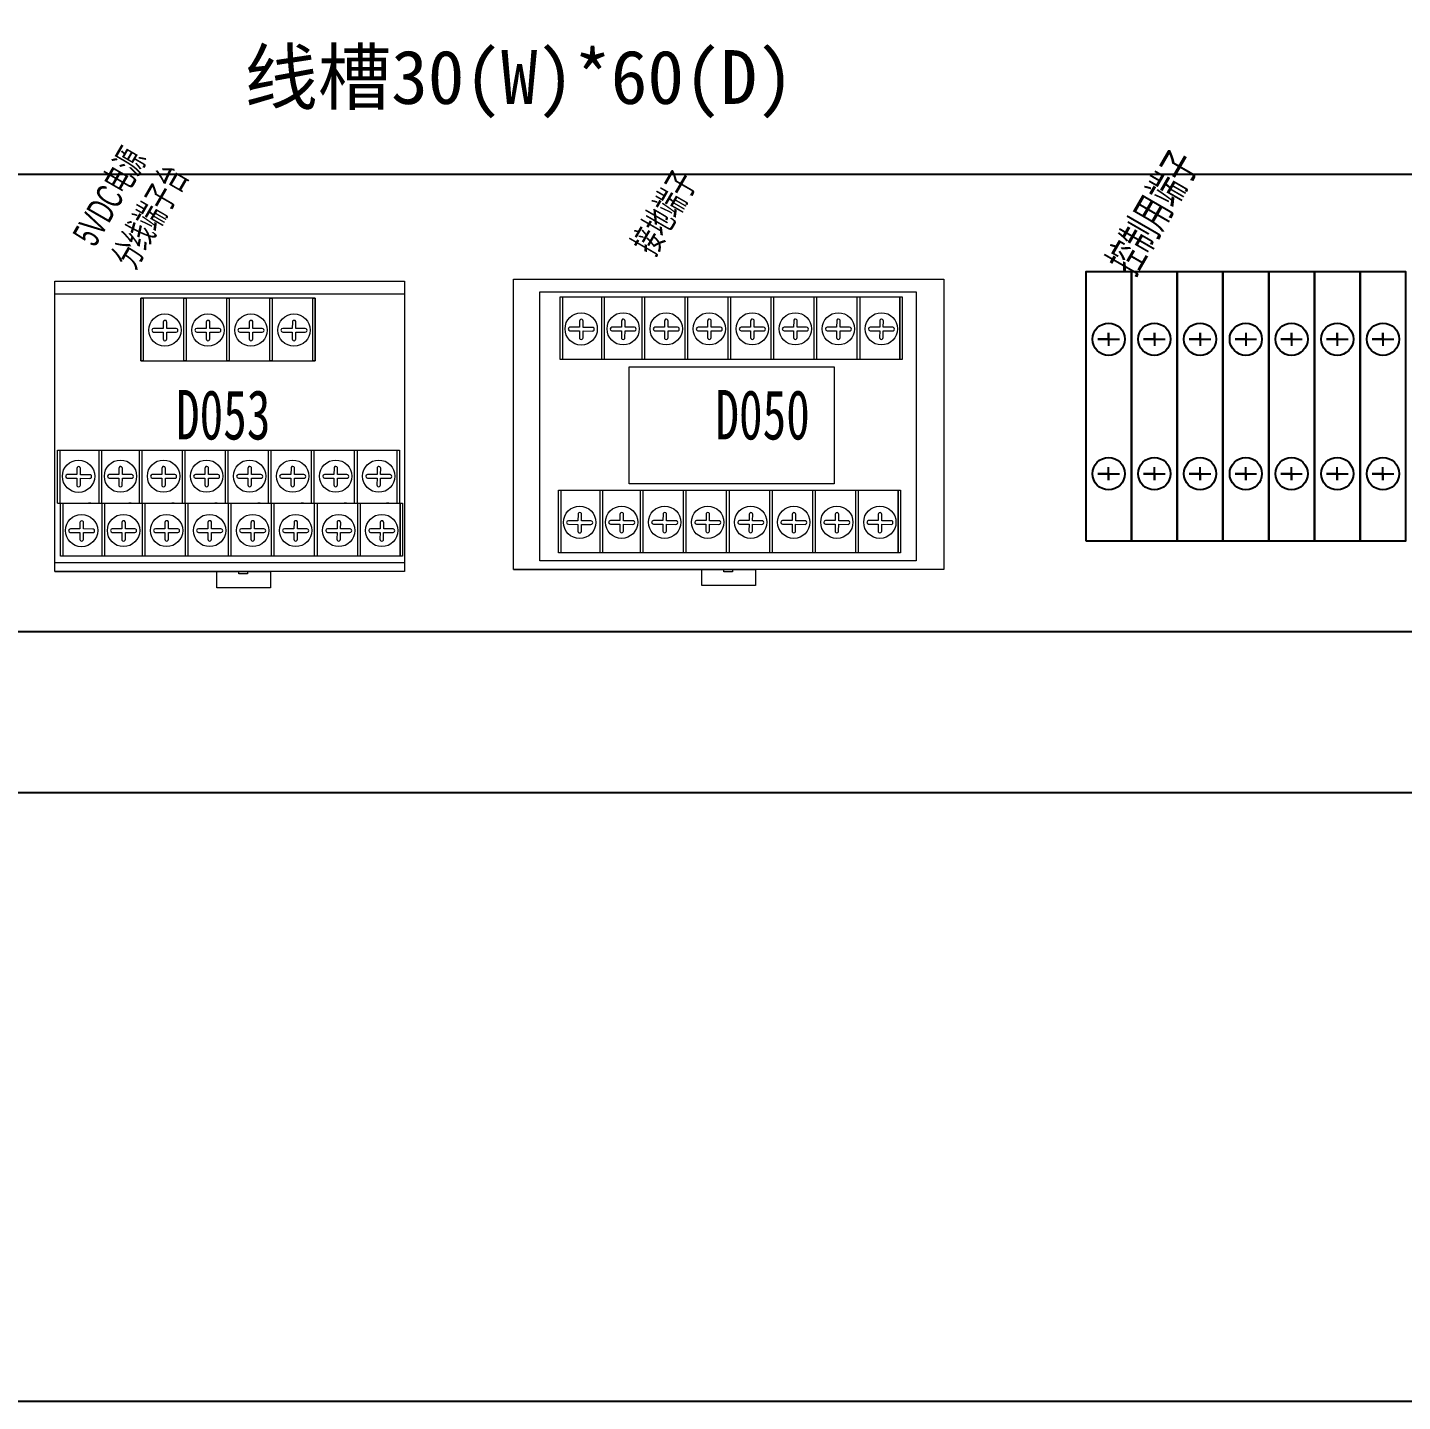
# Model space of a CAD drawing. Header units: millimetres. Extents: x 336 to 12810, y -1577 to 4105.
# Drawn here: x 11060 to 11315.6, y 1252.4 to 1507.8 of the extents above; entities that cross this region are included whole.
import ezdxf

# ---------------------------------------------------------------- set-up
doc = ezdxf.new("R2010")
doc.units = ezdxf.units.MM
doc.layers.add('TEXT', color=2, linetype='Continuous')
doc.styles.add('ST', font='', dxfattribs={"width": 0.8, "height": 300})
doc.styles.get("Standard").update_dxf_attribs({"font": ''})
doc.styles.add('样式 8', font='arial.ttf', dxfattribs={"width": 0.6, "height": 2.5})
doc.styles.get('ST').set_extended_font_data('SimSun')
doc.styles.get('Standard').set_extended_font_data('SimSun')

msp = doc.modelspace()

# ---------------------------------------------------------------- linework, layer by layer
for p, q in [((10506.716, 1480.542), (11446.716, 1480.542)), ((11260.977, 1449.872), (11260.977, 1451.072)), ((11260.977, 1451.072), (11260.977, 1448.672)), ((11269.477, 1449.872), (11269.477, 1451.072)), ((11269.477, 1451.072), (11269.477, 1448.672)), ((11277.977, 1449.872), (11277.977, 1451.072)), ((11277.977, 1451.072), (11277.977, 1448.672)), ((11286.477, 1451.072), (11286.477, 1448.672)), ((11294.977, 1449.872), (11294.977, 1451.072)), ((11294.977, 1451.072), (11294.977, 1448.672)), ((11303.477, 1451.072), (11303.477, 1448.672)), ((11303.477, 1449.872), (11303.477, 1451.072)), ((11311.977, 1451.072), (11311.977, 1448.672)), ((11311.977, 1449.872), (11311.977, 1451.072)), ((10506.716, 1395.542), (11446.716, 1395.542))]:
    msp.add_line(p, q)
at = {"color": 0}
for p, q in [((11260.977, 1449.872), (11258.977, 1449.872)), ((11258.977, 1449.872), (11262.977, 1449.872)), ((11269.477, 1449.872), (11267.477, 1449.872)), ((11267.477, 1449.872), (11271.477, 1449.872)), ((11277.977, 1449.872), (11275.977, 1449.872)), ((11275.977, 1449.872), (11279.977, 1449.872)), ((11286.477, 1449.872), (11284.477, 1449.872)), ((11284.477, 1449.872), (11288.477, 1449.872)), ((11294.977, 1449.872), (11292.977, 1449.872)), ((11292.977, 1449.872), (11296.977, 1449.872)), ((11301.477, 1449.872), (11305.477, 1449.872)), ((11303.477, 1449.872), (11301.477, 1449.872)), ((11311.977, 1449.872), (11309.977, 1449.872)), ((11309.977, 1449.872), (11313.977, 1449.872)), ((11260.977, 1424.872), (11258.977, 1424.872)), ((11258.977, 1424.872), (11262.977, 1424.872)), ((11260.977, 1423.672), (11260.977, 1426.072)), ((11260.977, 1424.872), (11260.977, 1423.672)), ((11269.477, 1424.872), (11267.477, 1424.872)), ((11267.477, 1424.872), (11271.477, 1424.872)), ((11269.477, 1423.672), (11269.477, 1426.072)), ((11269.477, 1424.872), (11269.477, 1423.672)), ((11277.977, 1424.872), (11275.977, 1424.872)), ((11275.977, 1424.872), (11279.977, 1424.872)), ((11277.977, 1423.672), (11277.977, 1426.072)), ((11277.977, 1424.872), (11277.977, 1423.672)), ((11286.477, 1424.872), (11284.477, 1424.872)), ((11284.477, 1424.872), (11288.477, 1424.872)), ((11286.477, 1423.672), (11286.477, 1426.072)), ((11286.477, 1424.872), (11286.477, 1423.672)), ((11294.977, 1424.872), (11292.977, 1424.872)), ((11292.977, 1424.872), (11296.977, 1424.872)), ((11294.977, 1423.672), (11294.977, 1426.072)), ((11294.977, 1424.872), (11294.977, 1423.672)), ((11301.477, 1424.872), (11305.477, 1424.872)), ((11303.477, 1424.872), (11301.477, 1424.872)), ((11303.477, 1423.672), (11303.477, 1426.072)), ((11303.477, 1424.872), (11303.477, 1423.672)), ((11311.977, 1424.872), (11309.977, 1424.872)), ((11309.977, 1424.872), (11313.977, 1424.872)), ((11311.977, 1423.672), (11311.977, 1426.072)), ((11311.977, 1424.872), (11311.977, 1423.672))]:
    msp.add_line(p, q, dxfattribs=at)
at = {"lineweight": 0}
for p, q in [((11065.101, 1406.68), (11100.205, 1406.68)), ((11105.205, 1406.68), (11095.205, 1406.68)), ((11100.205, 1406.68), (11105.205, 1406.68)), ((11150.359, 1407.062), (11190.359, 1407.062)), ((11195.359, 1407.062), (11185.359, 1407.062)), ((11190.359, 1407.062), (11195.359, 1407.062))]:
    msp.add_line(p, q, dxfattribs=at)
at = {"color": 1}
msp.add_lwpolyline([(10392.589, 1948.152), (11572.212, 1948.152), (11572.212, 1252.413), (10392.589, 1252.413)], close=True, dxfattribs=at)
msp.add_lwpolyline([(10476.716, 1855.542), (11476.716, 1855.542), (11476.716, 1365.542), (10476.716, 1365.542)], close=True)
at = {"linetype": 'Continuous'}
for points in [[(11256.727, 1412.372), (11265.227, 1412.372), (11265.227, 1462.372), (11256.727, 1462.372)], [(11265.227, 1412.372), (11273.727, 1412.372), (11273.727, 1462.372), (11265.227, 1462.372)], [(11273.727, 1412.372), (11282.227, 1412.372), (11282.227, 1462.372), (11273.727, 1462.372)], [(11282.227, 1412.372), (11290.727, 1412.372), (11290.727, 1462.372), (11282.227, 1462.372)], [(11290.727, 1412.372), (11299.227, 1412.372), (11299.227, 1462.372), (11290.727, 1462.372)], [(11299.227, 1412.372), (11307.727, 1412.372), (11307.727, 1462.372), (11299.227, 1462.372)], [(11307.727, 1412.372), (11316.227, 1412.372), (11316.227, 1462.372), (11307.727, 1462.372)]]:
    msp.add_lwpolyline(points, close=True, dxfattribs=at)
at = {"lineweight": 0}
for points in [[(11065.101, 1460.68), (11130.101, 1460.68), (11130.101, 1406.68), (11065.101, 1406.68)], [(11150.359, 1461.062), (11230.359, 1461.062), (11230.359, 1407.062), (11150.359, 1407.062)], [(11065.101, 1458.295), (11130.101, 1458.295), (11130.101, 1408.325), (11065.101, 1408.325)], [(11081.086, 1445.851), (11113.524, 1445.851), (11113.524, 1457.522), (11081.086, 1457.522)], [(11081.086, 1457.522), (11081.524, 1457.522), (11081.524, 1445.851), (11081.086, 1445.851)], [(11089.086, 1457.522), (11089.524, 1457.522), (11089.524, 1445.851), (11089.086, 1445.851)], [(11097.086, 1457.522), (11097.524, 1457.522), (11097.524, 1445.851), (11097.086, 1445.851)], [(11105.086, 1457.522), (11105.524, 1457.522), (11105.524, 1445.851), (11105.086, 1445.851)], [(11105.086, 1457.522), (11105.524, 1457.522), (11105.524, 1445.851), (11105.086, 1445.851)], [(11113.086, 1457.522), (11113.524, 1457.522), (11113.524, 1445.851), (11113.086, 1445.851)], [(11155.255, 1458.677), (11225.222, 1458.677), (11225.222, 1408.707), (11155.255, 1408.707)], [(11159.036, 1457.76), (11222.162, 1457.76), (11222.162, 1446.089), (11159.036, 1446.089)], [(11159.036, 1457.76), (11159.474, 1457.76), (11159.474, 1446.089), (11159.036, 1446.089)], [(11166.763, 1457.76), (11167.201, 1457.76), (11167.201, 1446.089), (11166.763, 1446.089)], [(11174.268, 1457.76), (11174.707, 1457.76), (11174.707, 1446.089), (11174.268, 1446.089)], [(11182.268, 1457.76), (11182.707, 1457.76), (11182.707, 1446.089), (11182.268, 1446.089)], [(11190.268, 1457.76), (11190.707, 1457.76), (11190.707, 1446.089), (11190.268, 1446.089)], [(11198.268, 1457.76), (11198.707, 1457.76), (11198.707, 1446.089), (11198.268, 1446.089)], [(11206.268, 1457.76), (11206.707, 1457.76), (11206.707, 1446.089), (11206.268, 1446.089)], [(11214.268, 1457.76), (11214.707, 1457.76), (11214.707, 1446.089), (11214.268, 1446.089)], [(11222.162, 1457.76), (11222.601, 1457.76), (11222.601, 1446.089), (11222.162, 1446.089)], [(11209.984, 1423.013), (11171.873, 1423.013), (11171.873, 1444.769), (11209.984, 1444.769)], [(11158.749, 1421.806), (11221.876, 1421.806), (11221.876, 1410.134), (11158.749, 1410.134)], [(11158.749, 1421.806), (11159.187, 1421.806), (11159.187, 1410.134), (11158.749, 1410.134)], [(11166.477, 1421.806), (11166.915, 1421.806), (11166.915, 1410.134), (11166.477, 1410.134)], [(11173.982, 1421.806), (11174.42, 1421.806), (11174.42, 1410.134), (11173.982, 1410.134)], [(11181.982, 1421.806), (11182.42, 1421.806), (11182.42, 1410.134), (11181.982, 1410.134)], [(11189.982, 1421.806), (11190.42, 1421.806), (11190.42, 1410.134), (11189.982, 1410.134)], [(11197.982, 1421.806), (11198.42, 1421.806), (11198.42, 1410.134), (11197.982, 1410.134)], [(11205.982, 1421.806), (11206.42, 1421.806), (11206.42, 1410.134), (11205.982, 1410.134)], [(11213.982, 1421.806), (11214.42, 1421.806), (11214.42, 1410.134), (11213.982, 1410.134)], [(11221.876, 1421.806), (11222.314, 1421.806), (11222.314, 1410.134), (11221.876, 1410.134)], [(11095.205, 1406.68), (11105.205, 1406.68), (11105.205, 1403.68), (11095.205, 1403.68)], [(11099.292, 1406.68), (11100.907, 1406.68), (11100.907, 1406.246), (11099.292, 1406.246)], [(11100.205, 1406.68), (11101.915, 1406.68), (11101.915, 1406.68), (11100.205, 1406.68)], [(11185.359, 1407.062), (11195.359, 1407.062), (11195.359, 1404.062), (11185.359, 1404.062)], [(11189.447, 1407.062), (11191.061, 1407.062), (11191.061, 1406.627), (11189.447, 1406.627)], [(11190.359, 1407.062), (11192.069, 1407.062), (11192.069, 1407.062), (11190.359, 1407.062)]]:
    msp.add_lwpolyline(points, close=True, dxfattribs=at)
for points in [[(11085.245, 1451.862), (11083.476, 1451.874)], [(11085.258, 1453.048), (11085.254, 1453.048), (11085.245, 1451.862)], [(11085.916, 1451.858), (11085.925, 1453.043)], [(11087.657, 1451.846), (11085.916, 1451.858)], [(11093.245, 1451.862), (11091.476, 1451.874)], [(11093.258, 1453.048), (11093.254, 1453.048), (11093.245, 1451.862)], [(11093.916, 1451.858), (11093.925, 1453.043)], [(11095.657, 1451.846), (11093.916, 1451.858)], [(11101.245, 1451.862), (11099.476, 1451.874)], [(11101.258, 1453.048), (11101.254, 1453.048), (11101.245, 1451.862)], [(11101.916, 1451.858), (11101.925, 1453.043)], [(11103.657, 1451.846), (11101.916, 1451.858)], [(11109.245, 1451.862), (11107.476, 1451.874)], [(11109.258, 1453.048), (11109.254, 1453.048), (11109.245, 1451.862)], [(11109.916, 1451.858), (11109.925, 1453.043)], [(11111.657, 1451.846), (11109.916, 1451.858)], [(11162.627, 1452.085), (11160.858, 1452.096)], [(11162.64, 1453.27), (11162.636, 1453.27), (11162.627, 1452.085)], [(11163.298, 1452.08), (11163.307, 1453.265)], [(11165.039, 1452.068), (11163.298, 1452.08)], [(11170.427, 1452.1), (11168.659, 1452.112)], [(11170.44, 1453.285), (11170.436, 1453.285), (11170.427, 1452.1)], [(11171.099, 1452.096), (11171.108, 1453.28)], [(11172.839, 1452.084), (11171.099, 1452.096)], [(11178.427, 1452.1), (11176.659, 1452.112)], [(11178.44, 1453.285), (11178.436, 1453.285), (11178.427, 1452.1)], [(11179.099, 1452.096), (11179.108, 1453.28)], [(11180.839, 1452.084), (11179.099, 1452.096)], [(11186.427, 1452.1), (11184.659, 1452.112)], [(11186.44, 1453.285), (11186.436, 1453.285), (11186.427, 1452.1)], [(11187.099, 1452.096), (11187.108, 1453.28)], [(11188.839, 1452.084), (11187.099, 1452.096)], [(11194.427, 1452.1), (11192.659, 1452.112)], [(11194.44, 1453.285), (11194.436, 1453.285), (11194.427, 1452.1)], [(11195.099, 1452.096), (11195.108, 1453.28)], [(11196.839, 1452.084), (11195.099, 1452.096)], [(11202.427, 1452.1), (11200.659, 1452.112)], [(11202.44, 1453.285), (11202.436, 1453.285), (11202.427, 1452.1)], [(11203.099, 1452.096), (11203.108, 1453.28)], [(11204.839, 1452.084), (11203.099, 1452.096)], [(11210.427, 1452.1), (11208.659, 1452.112)], [(11210.44, 1453.285), (11210.436, 1453.285), (11210.427, 1452.1)], [(11211.099, 1452.096), (11211.108, 1453.28)], [(11212.839, 1452.084), (11211.099, 1452.096)], [(11218.427, 1452.1), (11216.659, 1452.112)], [(11218.44, 1453.285), (11218.436, 1453.285), (11218.427, 1452.1)], [(11219.099, 1452.096), (11219.108, 1453.28)], [(11220.839, 1452.084), (11219.099, 1452.096)], [(11083.471, 1451.207), (11085.239, 1451.193)], [(11085.239, 1451.193), (11085.23, 1449.93)], [(11085.898, 1449.925), (11085.901, 1449.925), (11085.911, 1451.188)], [(11085.911, 1451.188), (11087.652, 1451.175), (11087.652, 1451.179)], [(11091.471, 1451.207), (11093.239, 1451.193)], [(11093.239, 1451.193), (11093.23, 1449.93)], [(11093.898, 1449.925), (11093.901, 1449.925), (11093.911, 1451.188)], [(11093.911, 1451.188), (11095.652, 1451.175), (11095.652, 1451.179)], [(11099.471, 1451.207), (11101.239, 1451.193)], [(11101.239, 1451.193), (11101.23, 1449.93)], [(11101.898, 1449.925), (11101.901, 1449.925), (11101.911, 1451.188)], [(11101.911, 1451.188), (11103.652, 1451.175), (11103.652, 1451.179)], [(11107.471, 1451.207), (11109.239, 1451.193)], [(11109.239, 1451.193), (11109.23, 1449.93)], [(11109.898, 1449.925), (11109.901, 1449.925), (11109.911, 1451.188)], [(11109.911, 1451.188), (11111.652, 1451.175), (11111.652, 1451.179)], [(11160.853, 1451.429), (11162.621, 1451.415)], [(11162.621, 1451.415), (11162.612, 1450.152)], [(11163.28, 1450.147), (11163.283, 1450.147), (11163.293, 1451.41)], [(11163.293, 1451.41), (11165.034, 1451.397), (11165.034, 1451.401)], [(11168.654, 1451.444), (11170.422, 1451.431)], [(11170.422, 1451.431), (11170.412, 1450.168)], [(11171.08, 1450.163), (11171.084, 1450.163), (11171.094, 1451.426)], [(11171.094, 1451.426), (11172.834, 1451.412), (11172.834, 1451.416)], [(11176.654, 1451.444), (11178.422, 1451.431)], [(11178.422, 1451.431), (11178.412, 1450.168)], [(11179.08, 1450.163), (11179.084, 1450.163), (11179.094, 1451.426)], [(11179.094, 1451.426), (11180.834, 1451.412), (11180.834, 1451.416)], [(11184.654, 1451.444), (11186.422, 1451.431)], [(11186.422, 1451.431), (11186.412, 1450.168)], [(11187.08, 1450.163), (11187.084, 1450.163), (11187.094, 1451.426)], [(11187.094, 1451.426), (11188.834, 1451.412), (11188.834, 1451.416)], [(11192.654, 1451.444), (11194.422, 1451.431)], [(11194.422, 1451.431), (11194.412, 1450.168)], [(11195.08, 1450.163), (11195.084, 1450.163), (11195.094, 1451.426)], [(11195.094, 1451.426), (11196.834, 1451.412), (11196.834, 1451.416)], [(11200.654, 1451.444), (11202.422, 1451.431)], [(11202.422, 1451.431), (11202.412, 1450.168)], [(11203.08, 1450.163), (11203.084, 1450.163), (11203.094, 1451.426)], [(11203.094, 1451.426), (11204.834, 1451.412), (11204.834, 1451.416)], [(11208.654, 1451.444), (11210.422, 1451.431)], [(11210.422, 1451.431), (11210.412, 1450.168)], [(11211.08, 1450.163), (11211.084, 1450.163), (11211.094, 1451.426)], [(11211.094, 1451.426), (11212.834, 1451.412), (11212.834, 1451.416)], [(11216.654, 1451.444), (11218.422, 1451.431)], [(11218.422, 1451.431), (11218.412, 1450.168)], [(11219.08, 1450.163), (11219.084, 1450.163), (11219.094, 1451.426)], [(11219.094, 1451.426), (11220.834, 1451.412), (11220.834, 1451.416)], [(11065.603, 1429.254), (11129.168, 1429.254)], [(11065.603, 1419.402), (11065.603, 1429.254), (11066.042, 1429.254), (11066.042, 1419.402)], [(11073.331, 1419.402), (11073.331, 1429.254), (11073.769, 1429.254), (11073.769, 1419.402)], [(11080.836, 1419.402), (11080.836, 1429.254), (11081.274, 1429.254), (11081.274, 1419.402)], [(11088.836, 1419.402), (11088.836, 1429.254), (11089.274, 1429.254), (11089.274, 1419.402)], [(11096.836, 1419.402), (11096.836, 1429.254), (11097.274, 1429.254), (11097.274, 1419.402)], [(11104.836, 1419.402), (11104.836, 1429.254), (11105.274, 1429.254), (11105.274, 1419.402)], [(11112.836, 1419.402), (11112.836, 1429.254), (11113.274, 1429.254), (11113.274, 1419.402)], [(11120.836, 1419.402), (11120.836, 1429.254), (11121.274, 1429.254), (11121.274, 1419.402)], [(11128.73, 1419.402), (11128.73, 1429.254), (11129.168, 1429.254), (11129.168, 1419.402)], [(11067.421, 1424.041), (11069.189, 1424.028)], [(11069.194, 1424.697), (11067.426, 1424.709)], [(11069.189, 1424.028), (11069.179, 1422.765)], [(11069.207, 1425.882), (11069.203, 1425.882), (11069.194, 1424.697)], [(11069.847, 1422.76), (11069.851, 1422.76), (11069.861, 1424.022)], [(11069.861, 1424.022), (11071.601, 1424.009), (11071.601, 1424.013)], [(11069.866, 1424.692), (11069.875, 1425.877)], [(11071.606, 1424.681), (11069.866, 1424.692)], [(11075.221, 1424.057), (11076.99, 1424.043)], [(11076.995, 1424.713), (11075.226, 1424.724)], [(11076.99, 1424.043), (11076.98, 1422.78)], [(11077.008, 1425.898), (11077.004, 1425.898), (11076.995, 1424.713)], [(11077.648, 1422.775), (11077.652, 1422.775), (11077.661, 1424.038)], [(11077.661, 1424.038), (11079.402, 1424.025), (11079.402, 1424.029)], [(11077.667, 1424.708), (11077.676, 1425.893)], [(11079.407, 1424.696), (11077.667, 1424.708)], [(11083.221, 1424.057), (11084.99, 1424.043)], [(11084.995, 1424.713), (11083.226, 1424.724)], [(11084.99, 1424.043), (11084.98, 1422.78)], [(11085.008, 1425.898), (11085.004, 1425.898), (11084.995, 1424.713)], [(11085.648, 1422.775), (11085.652, 1422.775), (11085.661, 1424.038)], [(11085.661, 1424.038), (11087.402, 1424.025), (11087.402, 1424.029)], [(11085.667, 1424.708), (11085.676, 1425.893)], [(11087.407, 1424.696), (11085.667, 1424.708)], [(11091.221, 1424.057), (11092.99, 1424.043)], [(11092.995, 1424.713), (11091.226, 1424.724)], [(11092.99, 1424.043), (11092.98, 1422.78)], [(11093.008, 1425.898), (11093.004, 1425.898), (11092.995, 1424.713)], [(11093.648, 1422.775), (11093.652, 1422.775), (11093.661, 1424.038)], [(11093.661, 1424.038), (11095.402, 1424.025), (11095.402, 1424.029)], [(11093.667, 1424.708), (11093.676, 1425.893)], [(11095.407, 1424.696), (11093.667, 1424.708)], [(11099.221, 1424.057), (11100.99, 1424.043)], [(11100.995, 1424.713), (11099.226, 1424.724)], [(11100.99, 1424.043), (11100.98, 1422.78)], [(11101.008, 1425.898), (11101.004, 1425.898), (11100.995, 1424.713)], [(11101.648, 1422.775), (11101.652, 1422.775), (11101.661, 1424.038)], [(11101.661, 1424.038), (11103.402, 1424.025), (11103.402, 1424.029)], [(11101.667, 1424.708), (11101.676, 1425.893)], [(11103.407, 1424.696), (11101.667, 1424.708)], [(11107.221, 1424.057), (11108.99, 1424.043)], [(11108.995, 1424.713), (11107.226, 1424.724)], [(11108.99, 1424.043), (11108.98, 1422.78)], [(11109.008, 1425.898), (11109.004, 1425.898), (11108.995, 1424.713)], [(11109.648, 1422.775), (11109.652, 1422.775), (11109.661, 1424.038)], [(11109.661, 1424.038), (11111.402, 1424.025), (11111.402, 1424.029)], [(11109.667, 1424.708), (11109.676, 1425.893)], [(11111.407, 1424.696), (11109.667, 1424.708)], [(11115.221, 1424.057), (11116.99, 1424.043)], [(11116.995, 1424.713), (11115.226, 1424.724)], [(11116.99, 1424.043), (11116.98, 1422.78)], [(11117.008, 1425.898), (11117.004, 1425.898), (11116.995, 1424.713)], [(11117.648, 1422.775), (11117.652, 1422.775), (11117.661, 1424.038)], [(11117.661, 1424.038), (11119.402, 1424.025), (11119.402, 1424.029)], [(11117.667, 1424.708), (11117.676, 1425.893)], [(11119.407, 1424.696), (11117.667, 1424.708)], [(11123.221, 1424.057), (11124.99, 1424.043)], [(11124.995, 1424.713), (11123.226, 1424.724)], [(11124.99, 1424.043), (11124.98, 1422.78)], [(11125.008, 1425.898), (11125.004, 1425.898), (11124.995, 1424.713)], [(11125.648, 1422.775), (11125.652, 1422.775), (11125.661, 1424.038)], [(11125.661, 1424.038), (11127.402, 1424.025), (11127.402, 1424.029)], [(11125.667, 1424.708), (11125.676, 1425.893)], [(11127.407, 1424.696), (11125.667, 1424.708)], [(11065.603, 1419.402), (11129.733, 1419.402)], [(11129.294, 1419.402), (11129.294, 1409.549), (11066.168, 1409.549), (11066.168, 1419.402)], [(11066.606, 1419.402), (11066.606, 1409.549), (11066.168, 1409.549), (11066.168, 1419.402)], [(11066.168, 1419.402), (11066.606, 1419.402)], [(11071.795, 1419.402), (11071.357, 1419.402)], [(11074.334, 1419.402), (11074.334, 1409.549), (11073.895, 1409.549), (11073.895, 1419.402)], [(11073.895, 1419.402), (11074.334, 1419.402)], [(11079.3, 1419.402), (11078.862, 1419.402)], [(11081.839, 1419.402), (11081.839, 1409.549), (11081.4, 1409.549), (11081.4, 1419.402)], [(11081.4, 1419.402), (11081.839, 1419.402)], [(11087.3, 1419.402), (11086.862, 1419.402)], [(11089.839, 1419.402), (11089.839, 1409.549), (11089.4, 1409.549), (11089.4, 1419.402)], [(11089.4, 1419.402), (11089.839, 1419.402)], [(11095.3, 1419.402), (11094.862, 1419.402)], [(11097.839, 1419.402), (11097.839, 1409.549), (11097.4, 1409.549), (11097.4, 1419.402)], [(11097.4, 1419.402), (11097.839, 1419.402)], [(11103.3, 1419.402), (11102.862, 1419.402)], [(11105.839, 1419.402), (11105.839, 1409.549), (11105.4, 1409.549), (11105.4, 1419.402)], [(11105.4, 1419.402), (11105.839, 1419.402)], [(11111.3, 1419.402), (11110.862, 1419.402)], [(11113.839, 1419.402), (11113.839, 1409.549), (11113.4, 1409.549), (11113.4, 1419.402)], [(11113.4, 1419.402), (11113.839, 1419.402)], [(11119.3, 1419.402), (11118.862, 1419.402)], [(11121.839, 1419.402), (11121.839, 1409.549), (11121.4, 1409.549), (11121.4, 1419.402)], [(11121.4, 1419.402), (11121.839, 1419.402)], [(11127.194, 1419.402), (11126.756, 1419.402)], [(11129.733, 1419.402), (11129.733, 1409.549), (11129.294, 1409.549), (11129.294, 1419.402)], [(11162.34, 1416.13), (11160.572, 1416.142)], [(11162.353, 1417.316), (11162.349, 1417.316), (11162.34, 1416.13)], [(11163.012, 1416.126), (11163.021, 1417.311)], [(11164.752, 1416.114), (11163.012, 1416.126)], [(11170.141, 1416.146), (11168.372, 1416.158)], [(11170.154, 1417.331), (11170.15, 1417.331), (11170.141, 1416.146)], [(11170.812, 1416.142), (11170.822, 1417.326)], [(11172.553, 1416.13), (11170.812, 1416.142)], [(11178.141, 1416.146), (11176.372, 1416.158)], [(11178.154, 1417.331), (11178.15, 1417.331), (11178.141, 1416.146)], [(11178.812, 1416.142), (11178.822, 1417.326)], [(11180.553, 1416.13), (11178.812, 1416.142)], [(11186.141, 1416.146), (11184.372, 1416.158)], [(11186.154, 1417.331), (11186.15, 1417.331), (11186.141, 1416.146)], [(11186.812, 1416.142), (11186.822, 1417.326)], [(11188.553, 1416.13), (11186.812, 1416.142)], [(11194.141, 1416.146), (11192.372, 1416.158)], [(11194.154, 1417.331), (11194.15, 1417.331), (11194.141, 1416.146)], [(11194.812, 1416.142), (11194.822, 1417.326)], [(11196.553, 1416.13), (11194.812, 1416.142)], [(11202.141, 1416.146), (11200.372, 1416.158)], [(11202.154, 1417.331), (11202.15, 1417.331), (11202.141, 1416.146)], [(11202.812, 1416.142), (11202.822, 1417.326)], [(11204.553, 1416.13), (11202.812, 1416.142)], [(11210.141, 1416.146), (11208.372, 1416.158)], [(11210.154, 1417.331), (11210.15, 1417.331), (11210.141, 1416.146)], [(11210.812, 1416.142), (11210.822, 1417.326)], [(11212.553, 1416.13), (11210.812, 1416.142)], [(11218.141, 1416.146), (11216.372, 1416.158)], [(11218.154, 1417.331), (11218.15, 1417.331), (11218.141, 1416.146)], [(11218.812, 1416.142), (11218.822, 1417.326)], [(11220.553, 1416.13), (11218.812, 1416.142)], [(11067.985, 1413.949), (11069.753, 1413.936)], [(11069.759, 1414.605), (11067.99, 1414.617)], [(11069.753, 1413.936), (11069.744, 1412.673)], [(11069.772, 1415.79), (11069.768, 1415.79), (11069.759, 1414.605)], [(11070.412, 1412.668), (11070.416, 1412.668), (11070.425, 1413.931)], [(11070.425, 1413.931), (11072.166, 1413.917), (11072.166, 1413.921)], [(11070.43, 1414.601), (11070.439, 1415.785)], [(11072.171, 1414.589), (11070.43, 1414.601)], [(11075.786, 1413.965), (11077.554, 1413.951)], [(11077.559, 1414.621), (11075.791, 1414.633)], [(11077.554, 1413.951), (11077.544, 1412.689)], [(11077.572, 1415.806), (11077.568, 1415.806), (11077.559, 1414.621)], [(11078.212, 1412.683), (11078.216, 1412.683), (11078.226, 1413.946)], [(11078.226, 1413.946), (11079.966, 1413.933), (11079.966, 1413.937)], [(11078.231, 1414.616), (11078.24, 1415.801)], [(11079.971, 1414.605), (11078.231, 1414.616)], [(11083.786, 1413.965), (11085.554, 1413.951)], [(11085.559, 1414.621), (11083.791, 1414.633)], [(11085.554, 1413.951), (11085.544, 1412.689)], [(11085.572, 1415.806), (11085.568, 1415.806), (11085.559, 1414.621)], [(11086.212, 1412.683), (11086.216, 1412.683), (11086.226, 1413.946)], [(11086.226, 1413.946), (11087.966, 1413.933), (11087.966, 1413.937)], [(11086.231, 1414.616), (11086.24, 1415.801)], [(11087.971, 1414.605), (11086.231, 1414.616)], [(11091.786, 1413.965), (11093.554, 1413.951)], [(11093.559, 1414.621), (11091.791, 1414.633)], [(11093.554, 1413.951), (11093.544, 1412.689)], [(11093.572, 1415.806), (11093.568, 1415.806), (11093.559, 1414.621)], [(11094.212, 1412.683), (11094.216, 1412.683), (11094.226, 1413.946)], [(11094.226, 1413.946), (11095.966, 1413.933), (11095.966, 1413.937)], [(11094.231, 1414.616), (11094.24, 1415.801)], [(11095.971, 1414.605), (11094.231, 1414.616)], [(11099.786, 1413.965), (11101.554, 1413.951)], [(11101.559, 1414.621), (11099.791, 1414.633)], [(11101.554, 1413.951), (11101.544, 1412.689)], [(11101.572, 1415.806), (11101.568, 1415.806), (11101.559, 1414.621)], [(11102.212, 1412.683), (11102.216, 1412.683), (11102.226, 1413.946)], [(11102.226, 1413.946), (11103.966, 1413.933), (11103.966, 1413.937)], [(11102.231, 1414.616), (11102.24, 1415.801)], [(11103.971, 1414.605), (11102.231, 1414.616)], [(11107.786, 1413.965), (11109.554, 1413.951)], [(11109.559, 1414.621), (11107.791, 1414.633)], [(11109.554, 1413.951), (11109.544, 1412.689)], [(11109.572, 1415.806), (11109.568, 1415.806), (11109.559, 1414.621)], [(11110.212, 1412.683), (11110.216, 1412.683), (11110.226, 1413.946)], [(11110.226, 1413.946), (11111.966, 1413.933), (11111.966, 1413.937)], [(11110.231, 1414.616), (11110.24, 1415.801)], [(11111.971, 1414.605), (11110.231, 1414.616)], [(11115.786, 1413.965), (11117.554, 1413.951)], [(11117.559, 1414.621), (11115.791, 1414.633)], [(11117.554, 1413.951), (11117.544, 1412.689)], [(11117.572, 1415.806), (11117.568, 1415.806), (11117.559, 1414.621)], [(11118.212, 1412.683), (11118.216, 1412.683), (11118.226, 1413.946)], [(11118.226, 1413.946), (11119.966, 1413.933), (11119.966, 1413.937)], [(11118.231, 1414.616), (11118.24, 1415.801)], [(11119.971, 1414.605), (11118.231, 1414.616)], [(11123.786, 1413.965), (11125.554, 1413.951)], [(11125.559, 1414.621), (11123.791, 1414.633)], [(11125.554, 1413.951), (11125.544, 1412.689)], [(11125.572, 1415.806), (11125.568, 1415.806), (11125.559, 1414.621)], [(11126.212, 1412.683), (11126.216, 1412.683), (11126.226, 1413.946)], [(11126.226, 1413.946), (11127.966, 1413.933), (11127.966, 1413.937)], [(11126.231, 1414.616), (11126.24, 1415.801)], [(11127.971, 1414.605), (11126.231, 1414.616)], [(11160.567, 1415.475), (11162.335, 1415.461)], [(11162.335, 1415.461), (11162.325, 1414.198)], [(11162.993, 1414.193), (11162.997, 1414.193), (11163.007, 1415.456)], [(11163.007, 1415.456), (11164.747, 1415.443), (11164.747, 1415.447)], [(11168.367, 1415.49), (11170.136, 1415.477)], [(11170.136, 1415.477), (11170.126, 1414.214)], [(11170.794, 1414.209), (11170.798, 1414.209), (11170.807, 1415.472)], [(11170.807, 1415.472), (11172.548, 1415.458), (11172.548, 1415.462)], [(11176.367, 1415.49), (11178.136, 1415.477)], [(11178.136, 1415.477), (11178.126, 1414.214)], [(11178.794, 1414.209), (11178.798, 1414.209), (11178.807, 1415.472)], [(11178.807, 1415.472), (11180.548, 1415.458), (11180.548, 1415.462)], [(11184.367, 1415.49), (11186.136, 1415.477)], [(11186.136, 1415.477), (11186.126, 1414.214)], [(11186.794, 1414.209), (11186.798, 1414.209), (11186.807, 1415.472)], [(11186.807, 1415.472), (11188.548, 1415.458), (11188.548, 1415.462)], [(11192.367, 1415.49), (11194.136, 1415.477)], [(11194.136, 1415.477), (11194.126, 1414.214)], [(11194.794, 1414.209), (11194.798, 1414.209), (11194.807, 1415.472)], [(11194.807, 1415.472), (11196.548, 1415.458), (11196.548, 1415.462)], [(11200.367, 1415.49), (11202.136, 1415.477)], [(11202.136, 1415.477), (11202.126, 1414.214)], [(11202.794, 1414.209), (11202.798, 1414.209), (11202.807, 1415.472)], [(11202.807, 1415.472), (11204.548, 1415.458), (11204.548, 1415.462)], [(11208.367, 1415.49), (11210.136, 1415.477)], [(11210.136, 1415.477), (11210.126, 1414.214)], [(11210.794, 1414.209), (11210.798, 1414.209), (11210.807, 1415.472)], [(11210.807, 1415.472), (11212.548, 1415.458), (11212.548, 1415.462)], [(11216.367, 1415.49), (11218.136, 1415.477)], [(11218.136, 1415.477), (11218.126, 1414.214)], [(11218.794, 1414.209), (11218.798, 1414.209), (11218.807, 1415.472)], [(11218.807, 1415.472), (11220.548, 1415.458), (11220.548, 1415.462)]]:
    msp.add_lwpolyline(points, dxfattribs=at)
for centre in [(11085.56, 1451.562), (11093.56, 1451.562), (11101.56, 1451.562), (11109.56, 1451.562), (11162.942, 1451.784), (11170.743, 1451.799), (11178.743, 1451.799), (11186.743, 1451.799), (11194.743, 1451.799), (11202.743, 1451.799), (11210.743, 1451.799), (11218.743, 1451.799), (11069.51, 1424.396), (11077.31, 1424.412), (11085.31, 1424.412), (11093.31, 1424.412), (11101.31, 1424.412), (11109.31, 1424.412), (11117.31, 1424.412), (11125.31, 1424.412), (11162.656, 1415.83), (11170.456, 1415.845), (11178.456, 1415.845), (11186.456, 1415.845), (11194.456, 1415.845), (11202.456, 1415.845), (11210.456, 1415.845), (11218.456, 1415.845), (11070.074, 1414.304), (11077.875, 1414.32), (11085.875, 1414.32), (11093.875, 1414.32), (11101.875, 1414.32), (11109.875, 1414.32), (11117.875, 1414.32), (11125.875, 1414.32)]:
    msp.add_circle(centre, 3, dxfattribs=at)
for centre in [(11260.977, 1449.872), (11269.477, 1449.872), (11277.977, 1449.872), (11286.477, 1449.872), (11294.977, 1449.872), (11303.477, 1449.872), (11311.977, 1449.872)]:
    msp.add_circle(centre, 3)
at = {"color": 0}
for centre in [(11260.977, 1424.872), (11269.477, 1424.872), (11277.977, 1424.872), (11286.477, 1424.872), (11294.977, 1424.872), (11303.477, 1424.872), (11311.977, 1424.872)]:
    msp.add_circle(centre, 3, dxfattribs=at)
at = {"lineweight": 0}
for centre, radius, start, end in [((11083.474, 1451.54), 0.334, 89.56238, 269.56238), ((11085.56, 1451.562), 1.5, 101.62647, 101.79811), ((11085.591, 1453.045), 0.334, 355.15261, 182.43139), ((11085.56, 1451.562), 1.5, 75.91869, 75.95753), ((11087.654, 1451.512), 0.334, 269.56238, 89.67132), ((11091.474, 1451.54), 0.334, 89.56238, 269.56238), ((11093.56, 1451.562), 1.5, 101.62647, 101.79811), ((11093.591, 1453.045), 0.334, 355.15261, 182.43139), ((11093.56, 1451.562), 1.5, 75.91869, 75.95753), ((11095.654, 1451.512), 0.334, 269.56238, 89.67132), ((11099.474, 1451.54), 0.334, 89.56238, 269.56238), ((11101.56, 1451.562), 1.5, 101.62647, 101.79811), ((11101.591, 1453.045), 0.334, 355.15261, 182.43139), ((11101.56, 1451.562), 1.5, 75.91869, 75.95753), ((11103.654, 1451.512), 0.334, 269.56238, 89.67132), ((11107.474, 1451.54), 0.334, 89.56238, 269.56238), ((11109.56, 1451.562), 1.5, 101.62647, 101.79811), ((11109.591, 1453.045), 0.334, 355.15261, 182.43139), ((11109.56, 1451.562), 1.5, 75.91869, 75.95753), ((11111.654, 1451.512), 0.334, 269.56238, 89.67132), ((11160.856, 1451.763), 0.334, 89.56238, 269.56238), ((11162.942, 1451.784), 1.5, 101.62647, 101.79811), ((11162.973, 1453.267), 0.334, 355.15261, 182.43139), ((11162.942, 1451.784), 1.5, 75.91869, 75.95753), ((11165.036, 1451.735), 0.334, 269.56238, 89.67132), ((11168.656, 1451.778), 0.334, 89.56238, 269.56238), ((11170.743, 1451.799), 1.5, 101.62647, 101.79811), ((11170.774, 1453.283), 0.334, 355.15261, 182.43139), ((11170.743, 1451.799), 1.5, 75.91869, 75.95753), ((11172.837, 1451.75), 0.334, 269.56238, 89.67132), ((11176.656, 1451.778), 0.334, 89.56238, 269.56238), ((11178.743, 1451.799), 1.5, 101.62647, 101.79811), ((11178.774, 1453.283), 0.334, 355.15261, 182.43139), ((11178.743, 1451.799), 1.5, 75.91869, 75.95753), ((11180.837, 1451.75), 0.334, 269.56238, 89.67132), ((11184.656, 1451.778), 0.334, 89.56238, 269.56238), ((11186.743, 1451.799), 1.5, 101.62647, 101.79811), ((11186.774, 1453.283), 0.334, 355.15261, 182.43139), ((11186.743, 1451.799), 1.5, 75.91869, 75.95753), ((11188.837, 1451.75), 0.334, 269.56238, 89.67132), ((11192.656, 1451.778), 0.334, 89.56238, 269.56238), ((11194.743, 1451.799), 1.5, 101.62647, 101.79811), ((11194.774, 1453.283), 0.334, 355.15261, 182.43139), ((11194.743, 1451.799), 1.5, 75.91869, 75.95753), ((11196.837, 1451.75), 0.334, 269.56238, 89.67132), ((11200.656, 1451.778), 0.334, 89.56238, 269.56238), ((11202.743, 1451.799), 1.5, 101.62647, 101.79811), ((11202.774, 1453.283), 0.334, 355.15261, 182.43139), ((11202.743, 1451.799), 1.5, 75.91869, 75.95753), ((11204.837, 1451.75), 0.334, 269.56238, 89.67132), ((11208.656, 1451.778), 0.334, 89.56238, 269.56238), ((11210.743, 1451.799), 1.5, 101.62647, 101.79811), ((11210.774, 1453.283), 0.334, 355.15261, 182.43139), ((11210.743, 1451.799), 1.5, 75.91869, 75.95753), ((11212.837, 1451.75), 0.334, 269.56238, 89.67132), ((11216.656, 1451.778), 0.334, 89.56238, 269.56238), ((11218.743, 1451.799), 1.5, 101.62647, 101.79811), ((11218.774, 1453.283), 0.334, 355.15261, 182.43139), ((11218.743, 1451.799), 1.5, 75.91869, 75.95753), ((11220.837, 1451.75), 0.334, 269.56238, 89.67132), ((11085.564, 1449.928), 0.334, 179.56238, 359.56238), ((11093.564, 1449.928), 0.334, 179.56238, 359.56238), ((11101.564, 1449.928), 0.334, 179.56238, 359.56238), ((11109.564, 1449.928), 0.334, 179.56238, 359.56238), ((11162.946, 1450.15), 0.334, 179.56238, 359.56238), ((11170.746, 1450.165), 0.334, 179.56238, 359.56238), ((11178.746, 1450.165), 0.334, 179.56238, 359.56238), ((11186.746, 1450.165), 0.334, 179.56238, 359.56238), ((11194.746, 1450.165), 0.334, 179.56238, 359.56238), ((11202.746, 1450.165), 0.334, 179.56238, 359.56238), ((11210.746, 1450.165), 0.334, 179.56238, 359.56238), ((11218.746, 1450.165), 0.334, 179.56238, 359.56238), ((11069.541, 1425.88), 0.334, 355.15261, 182.43139), ((11077.342, 1425.895), 0.334, 355.15261, 182.43139), ((11085.342, 1425.895), 0.334, 355.15261, 182.43139), ((11093.342, 1425.895), 0.334, 355.15261, 182.43139), ((11101.342, 1425.895), 0.334, 355.15261, 182.43139), ((11109.342, 1425.895), 0.334, 355.15261, 182.43139), ((11117.342, 1425.895), 0.334, 355.15261, 182.43139), ((11125.342, 1425.895), 0.334, 355.15261, 182.43139), ((11067.423, 1424.375), 0.334, 89.56238, 269.56238), ((11069.51, 1424.396), 1.5, 101.62647, 101.79811), ((11069.51, 1424.396), 1.5, 75.91869, 75.95753), ((11071.604, 1424.347), 0.334, 269.56238, 89.67132), ((11075.224, 1424.391), 0.334, 89.56238, 269.56238), ((11077.31, 1424.412), 1.5, 101.62647, 101.79811), ((11077.31, 1424.412), 1.5, 75.91869, 75.95753), ((11079.404, 1424.363), 0.334, 269.56238, 89.67132), ((11083.224, 1424.391), 0.334, 89.56238, 269.56238), ((11085.31, 1424.412), 1.5, 101.62647, 101.79811), ((11085.31, 1424.412), 1.5, 75.91869, 75.95753), ((11087.404, 1424.363), 0.334, 269.56238, 89.67132), ((11091.224, 1424.391), 0.334, 89.56238, 269.56238), ((11093.31, 1424.412), 1.5, 101.62647, 101.79811), ((11093.31, 1424.412), 1.5, 75.91869, 75.95753), ((11095.404, 1424.363), 0.334, 269.56238, 89.67132), ((11099.224, 1424.391), 0.334, 89.56238, 269.56238), ((11101.31, 1424.412), 1.5, 101.62647, 101.79811), ((11101.31, 1424.412), 1.5, 75.91869, 75.95753), ((11103.404, 1424.363), 0.334, 269.56238, 89.67132), ((11107.224, 1424.391), 0.334, 89.56238, 269.56238), ((11109.31, 1424.412), 1.5, 101.62647, 101.79811), ((11109.31, 1424.412), 1.5, 75.91869, 75.95753), ((11111.404, 1424.363), 0.334, 269.56238, 89.67132), ((11115.224, 1424.391), 0.334, 89.56238, 269.56238), ((11117.31, 1424.412), 1.5, 101.62647, 101.79811), ((11117.31, 1424.412), 1.5, 75.91869, 75.95753), ((11119.404, 1424.363), 0.334, 269.56238, 89.67132), ((11123.224, 1424.391), 0.334, 89.56238, 269.56238), ((11125.31, 1424.412), 1.5, 101.62647, 101.79811), ((11125.31, 1424.412), 1.5, 75.91869, 75.95753), ((11127.405, 1424.363), 0.334, 269.56238, 89.67132), ((11069.513, 1422.762), 0.334, 179.56238, 359.56238), ((11077.314, 1422.778), 0.334, 179.56238, 359.56238), ((11085.314, 1422.778), 0.334, 179.56238, 359.56238), ((11093.314, 1422.778), 0.334, 179.56238, 359.56238), ((11101.314, 1422.778), 0.334, 179.56238, 359.56238), ((11109.314, 1422.778), 0.334, 179.56238, 359.56238), ((11117.314, 1422.778), 0.334, 179.56238, 359.56238), ((11125.314, 1422.778), 0.334, 179.56238, 359.56238), ((11070.105, 1415.788), 0.334, 355.15261, 182.43139), ((11077.906, 1415.804), 0.334, 355.15261, 182.43139), ((11085.906, 1415.804), 0.334, 355.15261, 182.43139), ((11093.906, 1415.804), 0.334, 355.15261, 182.43139), ((11101.906, 1415.804), 0.334, 355.15261, 182.43139), ((11109.906, 1415.804), 0.334, 355.15261, 182.43139), ((11117.906, 1415.804), 0.334, 355.15261, 182.43139), ((11125.906, 1415.804), 0.334, 355.15261, 182.43139), ((11160.569, 1415.808), 0.334, 89.56238, 269.56238), ((11162.656, 1415.83), 1.5, 101.62647, 101.79811), ((11162.687, 1417.313), 0.334, 355.15261, 182.43139), ((11162.656, 1415.83), 1.5, 75.91869, 75.95753), ((11164.75, 1415.78), 0.334, 269.56238, 89.67132), ((11168.37, 1415.824), 0.334, 89.56238, 269.56238), ((11170.456, 1415.845), 1.5, 101.62647, 101.79811), ((11170.488, 1417.329), 0.334, 355.15261, 182.43139), ((11170.456, 1415.845), 1.5, 75.91869, 75.95753), ((11172.55, 1415.796), 0.334, 269.56238, 89.67132), ((11176.37, 1415.824), 0.334, 89.56238, 269.56238), ((11178.456, 1415.845), 1.5, 101.62647, 101.79811), ((11178.488, 1417.329), 0.334, 355.15261, 182.43139), ((11178.456, 1415.845), 1.5, 75.91869, 75.95753), ((11180.55, 1415.796), 0.334, 269.56238, 89.67132), ((11184.37, 1415.824), 0.334, 89.56238, 269.56238), ((11186.456, 1415.845), 1.5, 101.62647, 101.79811), ((11186.488, 1417.329), 0.334, 355.15261, 182.43139), ((11186.456, 1415.845), 1.5, 75.91869, 75.95753), ((11188.55, 1415.796), 0.334, 269.56238, 89.67132), ((11192.37, 1415.824), 0.334, 89.56238, 269.56238), ((11194.456, 1415.845), 1.5, 101.62647, 101.79811), ((11194.488, 1417.329), 0.334, 355.15261, 182.43139), ((11194.456, 1415.845), 1.5, 75.91869, 75.95753), ((11196.55, 1415.796), 0.334, 269.56238, 89.67132), ((11200.37, 1415.824), 0.334, 89.56238, 269.56238), ((11202.456, 1415.845), 1.5, 101.62647, 101.79811), ((11202.488, 1417.329), 0.334, 355.15261, 182.43139), ((11202.456, 1415.845), 1.5, 75.91869, 75.95753), ((11204.55, 1415.796), 0.334, 269.56238, 89.67132), ((11208.37, 1415.824), 0.334, 89.56238, 269.56238), ((11210.456, 1415.845), 1.5, 101.62647, 101.79811), ((11210.488, 1417.329), 0.334, 355.15261, 182.43139), ((11210.456, 1415.845), 1.5, 75.91869, 75.95753), ((11212.55, 1415.796), 0.334, 269.56238, 89.67132), ((11216.37, 1415.824), 0.334, 89.56238, 269.56238), ((11218.456, 1415.845), 1.5, 101.62647, 101.79811), ((11218.488, 1417.329), 0.334, 355.15261, 182.43139), ((11218.456, 1415.845), 1.5, 75.91869, 75.95753), ((11220.551, 1415.796), 0.334, 269.56238, 89.67132), ((11067.988, 1414.283), 0.334, 89.56238, 269.56238), ((11070.074, 1414.304), 1.5, 101.62647, 101.79811), ((11070.074, 1414.304), 1.5, 75.91869, 75.95753), ((11072.168, 1414.255), 0.334, 269.56238, 89.67132), ((11075.788, 1414.299), 0.334, 89.56238, 269.56238), ((11077.875, 1414.32), 1.5, 101.62647, 101.79811), ((11077.875, 1414.32), 1.5, 75.91869, 75.95753), ((11079.969, 1414.271), 0.334, 269.56238, 89.67132), ((11083.788, 1414.299), 0.334, 89.56238, 269.56238), ((11085.875, 1414.32), 1.5, 101.62647, 101.79811), ((11085.875, 1414.32), 1.5, 75.91869, 75.95753), ((11087.969, 1414.271), 0.334, 269.56238, 89.67132), ((11091.788, 1414.299), 0.334, 89.56238, 269.56238), ((11093.875, 1414.32), 1.5, 101.62647, 101.79811), ((11093.875, 1414.32), 1.5, 75.91869, 75.95753), ((11095.969, 1414.271), 0.334, 269.56238, 89.67132), ((11099.788, 1414.299), 0.334, 89.56238, 269.56238), ((11101.875, 1414.32), 1.5, 101.62647, 101.79811), ((11101.875, 1414.32), 1.5, 75.91869, 75.95753), ((11103.969, 1414.271), 0.334, 269.56238, 89.67132), ((11107.788, 1414.299), 0.334, 89.56238, 269.56238), ((11109.875, 1414.32), 1.5, 101.62647, 101.79811), ((11109.875, 1414.32), 1.5, 75.91869, 75.95753), ((11111.969, 1414.271), 0.334, 269.56238, 89.67132), ((11115.788, 1414.299), 0.334, 89.56238, 269.56238), ((11117.875, 1414.32), 1.5, 101.62647, 101.79811), ((11117.875, 1414.32), 1.5, 75.91869, 75.95753), ((11119.969, 1414.271), 0.334, 269.56238, 89.67132), ((11123.788, 1414.299), 0.334, 89.56238, 269.56238), ((11125.875, 1414.32), 1.5, 101.62647, 101.79811), ((11125.875, 1414.32), 1.5, 75.91869, 75.95753), ((11127.969, 1414.271), 0.334, 269.56238, 89.67132), ((11162.659, 1414.196), 0.334, 179.56238, 359.56238), ((11170.46, 1414.211), 0.334, 179.56238, 359.56238), ((11178.46, 1414.211), 0.334, 179.56238, 359.56238), ((11186.46, 1414.211), 0.334, 179.56238, 359.56238), ((11194.46, 1414.211), 0.334, 179.56238, 359.56238), ((11202.46, 1414.211), 0.334, 179.56238, 359.56238), ((11210.46, 1414.211), 0.334, 179.56238, 359.56238), ((11218.46, 1414.211), 0.334, 179.56238, 359.56238), ((11070.078, 1412.67), 0.334, 179.56238, 359.56238), ((11077.878, 1412.686), 0.334, 179.56238, 359.56238), ((11085.878, 1412.686), 0.334, 179.56238, 359.56238), ((11093.878, 1412.686), 0.334, 179.56238, 359.56238), ((11101.878, 1412.686), 0.334, 179.56238, 359.56238), ((11109.878, 1412.686), 0.334, 179.56238, 359.56238), ((11117.878, 1412.686), 0.334, 179.56238, 359.56238), ((11125.878, 1412.686), 0.334, 179.56238, 359.56238)]:
    msp.add_arc(centre, radius, start, end, dxfattribs=at)

# ---------------------------------------------------------------- texts
at = {"lineweight": 0, "style": '样式 8', "width": 0.6}
msp.add_text('控制用端子', height=6, rotation=60, dxfattribs=at).set_placement((11265.631, 1461.345))
at = {"lineweight": 0, "insert": (11100.348, 1503.602), "char_height": 10, "width": 120.02374, "attachment_point": 1}
msp.add_mtext('线槽30(W)*60(D)', dxfattribs=at)
at = {"lineweight": 0, "char_height": 5, "width": 24.48659, "attachment_point": 4, "rotation": 60, "style": '样式 8'}
for s, insert in [('5VDC{\\f宋体|b0|i0|c134|p2;电源\\P分线端子台}', (11074.253, 1465.822)), ('{\\f宋体|b0|i0|c134|p2;接地端子}', (11174.512, 1466.204))]:
    msp.add_mtext(s, dxfattribs=dict(at, insert=insert))
at = {"layer": 'TEXT', "color": 0, "style": 'ST', "width": 0.7}
for s, p in [('D053', (11087.624, 1431.237)), ('D050', (11187.882, 1431.237))]:
    msp.add_text(s, height=9.216, dxfattribs=at).set_placement(p)

doc.saveas('drawing.dxf')
